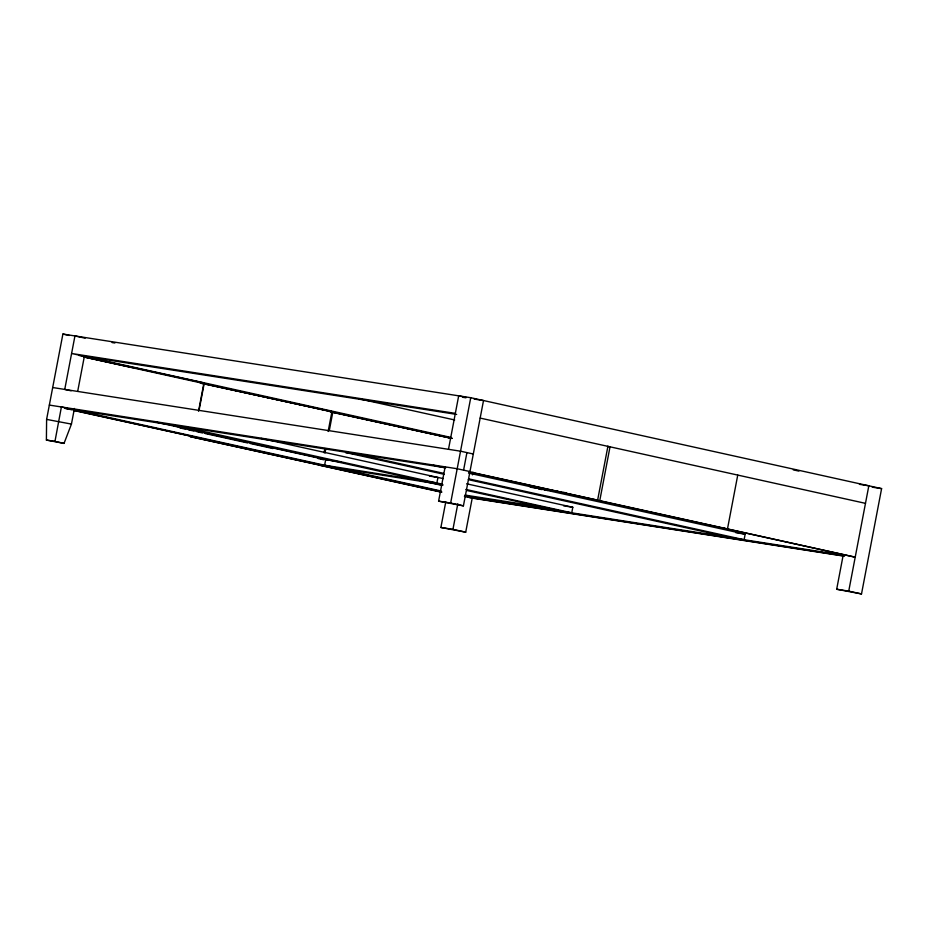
<?xml version="1.0" encoding="UTF-8"?>
<svg xmlns="http://www.w3.org/2000/svg" width="928" height="928" viewBox="0 0 928 928"><rect width="100%" height="100%" fill="white"/><g stroke="black" fill="none" stroke-linecap="round" stroke-linejoin="round"><path stroke-width="1.39" d="M74.426 408.459L71.444 424.096L64.032 443.398L46.4 440.058L46.609 419.398L62.895 334.057L470.74 397.706L881.6 488.627L861.509 593.943L836.685 589.245L843.192 555.083M64.032 443.398L54.961 441.392L61.399 406.974L67.779 408.378L65.099 407.96M558.54 510.516L466.749 490.483M77.685 391.384L84.46 355.83M198.522 411.278L203.928 382.939M199.033 410.454L204.137 383.716L331.934 411.638L328.141 431.462M324.092 452.713L324.904 448.468M325.009 453.003L325.821 448.781M329.312 430.488L332.804 412.194L452.168 438.26M474.138 399.075L483.511 400.536L463.42 505.853L438.596 501.155L445.138 466.865M448.491 449.303L458.687 395.827L466.355 397.52M844.492 556.232L472.213 498.127L465.717 532.173L440.881 527.464L445.776 501.851M438.596 501.155L450.648 503.034L470.74 397.706M463.582 470.16L466.923 452.597M440.881 527.464L452.945 529.354L457.829 503.73M472.433 474.869L472.967 472.074M466.622 483.801L572.808 507.268L571.741 512.824L465.879 489.439M468.884 471.946L597.62 500.18L607.898 446.356M599.755 500.656L855.21 557.183L595.938 500.064L599.755 500.656L610.021 446.82L607.48 446.426M737.748 475.09L727.482 528.925L723.666 528.322M468.512 473.036L745.161 534.168L744.105 539.725L468.872 478.906M836.685 589.245L848.737 591.124L868.828 485.796L859.456 484.335M112.056 342.56L114.921 343M462.875 397.312L465.728 397.752M455.335 413.378L71.595 353.487L451.333 437.517M79.008 355.482L456.657 414.422M872.227 487.165L881.6 488.627M204.137 383.716L200.32 383.125L331.934 411.638M330.252 411.788L332.804 412.194M52.687 387.533L460.543 451.194L473.315 454.012M49.346 405.084L457.191 468.744L469.962 471.563M64.972 408.366L445.637 467.77M530.282 487.188L560.35 491.886M563.215 492.327L566.08 492.78M539.017 489.126L541.871 489.566M544.736 490.019L547.601 490.46M550.466 490.912L553.332 491.353M193.662 436.775L73.347 410.396M46.609 419.398L71.444 424.096M563.528 505.818L572.808 507.268M735.892 532.73L745.161 534.168M464.998 495.076L545.792 507.697L555.988 509.959M464.998 495.912L555.71 510.075M465.16 496.19L843.181 555.188M468.164 497.234L843.308 555.779M46.4 440.058L54.961 441.392M341.307 462.132L325.682 459.662L324.614 465.218L436.879 482.989L437.935 477.468L429.42 476.076M337.722 468.118L442.876 484.764M84.564 356.874L202.524 382.638M83.555 356.886L132.704 367.627M330.391 411.904L451.159 438.283M793.254 469.858L798.904 471.111M480.17 418.087L865.476 503.347M85.167 338.198L74.948 335.936L64.74 389.412L71.131 390.827M358.707 398.727L454.685 419.966M62.895 334.057L69.275 335.46M83.613 356.932L451.982 438.445M469.893 471.923L597.62 500.18M433.225 465.241L444.524 467.735M443.456 473.292L358.776 454.581L345.529 452.504L444.338 474.347M468.327 479.648L730.87 537.66M261.058 438.376L443.19 478.593M442.122 484.149L186.412 427.669L173.165 425.604L442.76 485.182M154.466 421.776L328.303 460.242M419.386 480.391L442.006 485.402M179.858 427.924L185.507 429.177M188.326 429.803L193.964 431.044M196.794 431.671L202.432 432.924M205.25 433.55L247.579 442.911M250.398 443.538L272.971 448.537M318.118 458.525L323.768 459.778M74.17 409.793L440.951 490.958M464.418 496.399L472.213 498.127M65.934 408.506L71.572 409.758M74.356 410.373L441.218 491.562M321.656 465.462L190.112 436.601L441.902 492.072M318.78 465.079L440.893 492.095M450.648 503.034L463.42 505.853M848.737 591.124L861.509 593.943M452.945 529.354L465.717 532.173"/></g></svg>
